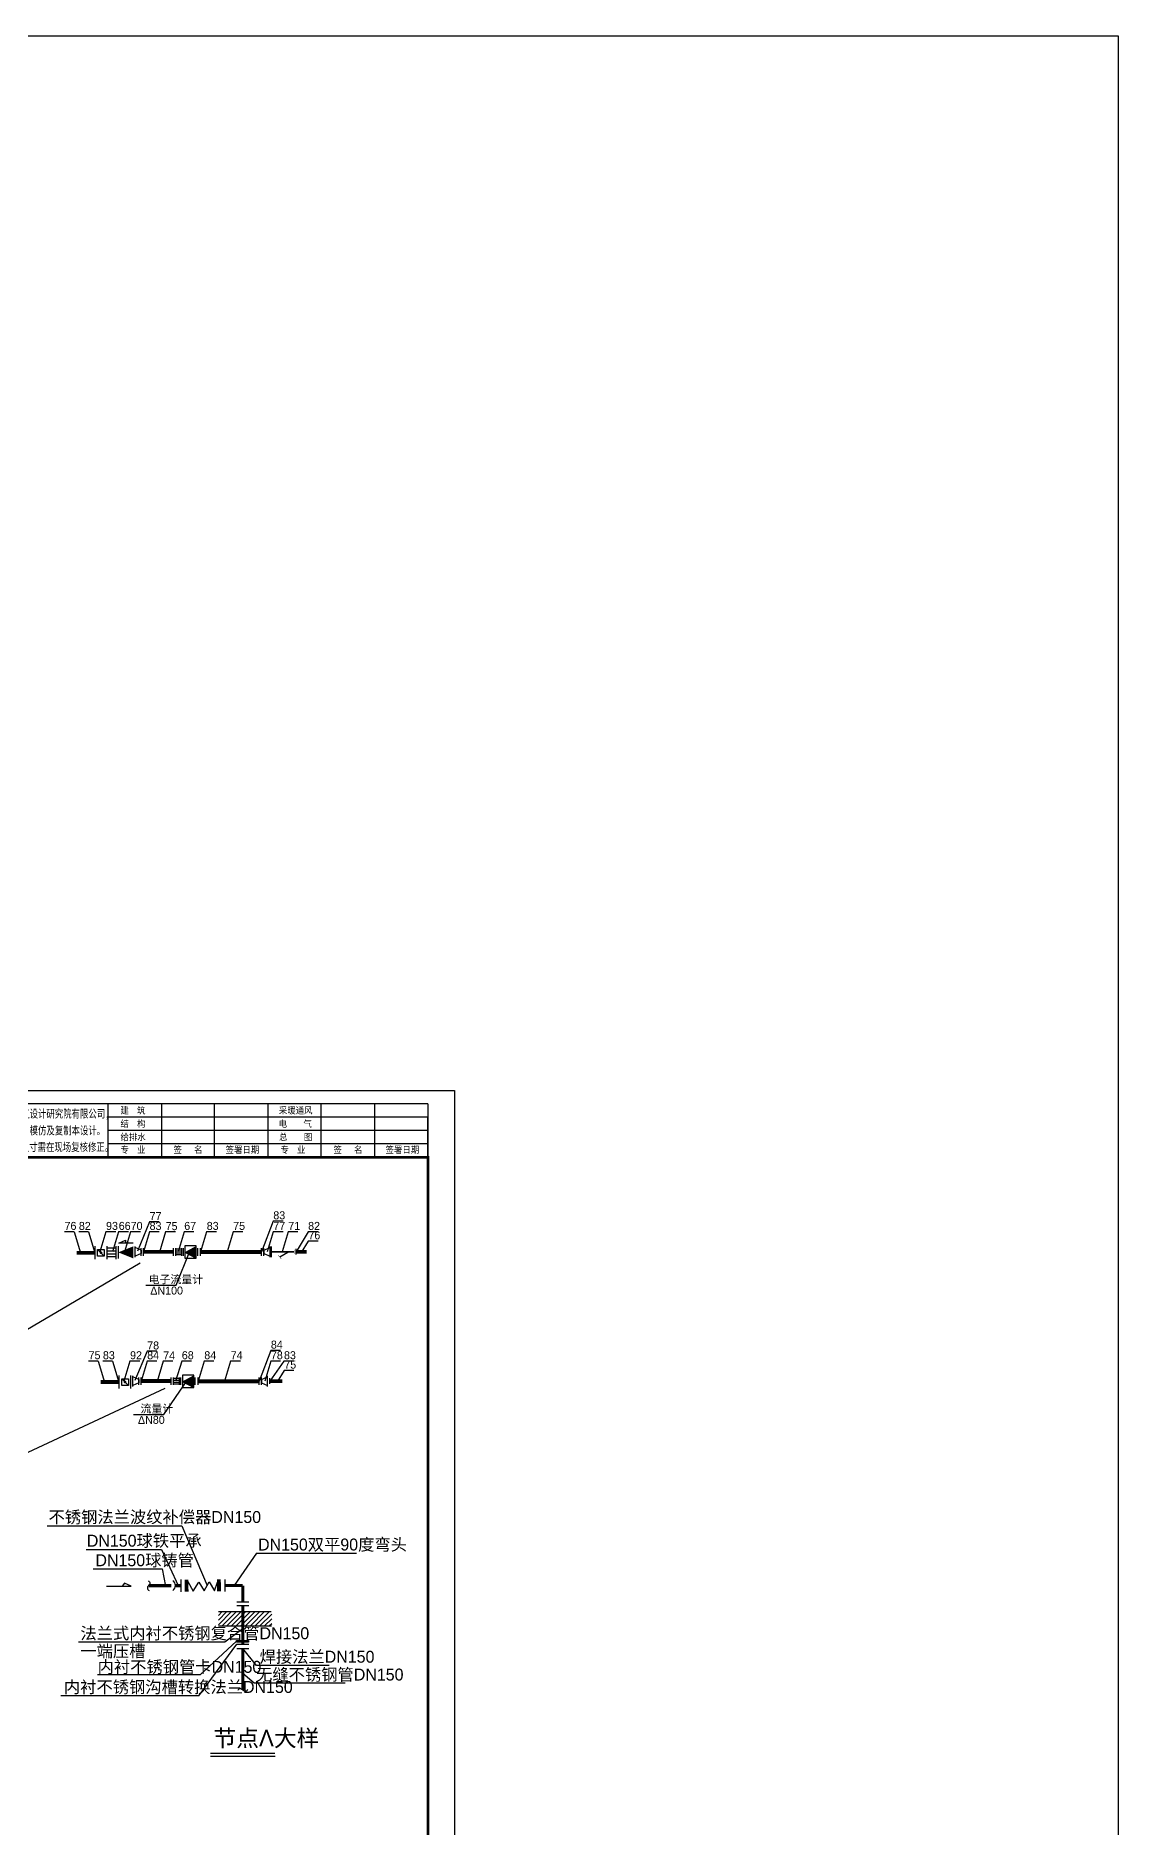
# Model space of a CAD drawing. Header units: millimetres. Extents: x 10779125 to 11142123, y -372083 to -144871.
# Drawn here: x 10994544 to 11035149, y -292356 to -225183 of the extents above; entities that cross this region are included whole.
import ezdxf

# ---------------------------------------------------------------- set-up
doc = ezdxf.new("R2010")
doc.units = ezdxf.units.MM
doc.header["$LTSCALE"] = 1000
doc.header["$MEASUREMENT"] = 0
doc.layers.get('0').update_dxf_attribs({"color": 255, "linetype": 'CONTINUOUS'})
for name, color, linetype in [('_标注', 7, 'CONTINUOUS'), ('S-PS_P2--514', 7, 'CONTINUOUS'), ('TAB', 7, 'CONTINUOUS'), ('W_DIM', 4, 'CONTINUOUS'), ('WP_G_PJ', 7, 'CONTINUOUS'), ('WW_PJ', 7, 'CONTINUOUS'), ('接水图层', 7, 'CONTINUOUS'), ('给水', 3, 'CONTINUOUS'), ('给水管', 7, 'CONTINUOUS'), ('给水管道', 7, 'CONTINUOUS')]:
    doc.layers.add(name, color=color, linetype=linetype)
doc.styles.get("Standard").update_dxf_attribs({"font": 'symbol.ttf'})
doc.styles.add('项目信息', font='simkai.ttf')

# ---------------------------------------------------------------- blocks, each defined once
blk = doc.blocks.new('tk')
for p, q in [((3528409, -4873), (3507929, -4873)), ((3516419, -6873), (3516419, -4873)), ((3528409, -5373), (3516419, -5373)), ((3518409, -4873), (3518409, -6873)), ((3520409, -6873), (3520409, -4873)), ((3522409, -4873), (3522409, -6873)), ((3524409, -6873), (3524409, -4873)), ((3526409, -4873), (3526409, -6873)), ((3528409, -4873), (3528409, -6873)), ((3528409, -6873), (3528409, -5373)), ((3528409, -5873), (3516419, -5873)), ((3528409, -6373), (3516419, -6373))]:
    blk.add_line(p, q)
blk.add_lwpolyline([(3470009, -88473), (3470009, -4373), (3529409, -4373), (3529409, -88473)], close=True)
at = {"const_width": 100}
blk.add_lwpolyline([(3528409, -6873), (3528409, -87473), (3471009, -87473), (3471009, -6873)], close=True, dxfattribs=at)
at = {"style": '项目信息'}
for s, height, width, p in [('本设计之知识产权属南通中房建筑设计研究院有限公司,', 300, 0.75, (3508742, -5393)), ('建  筑', 250, 0.9, (3516876, -5243)), ('采暖通风', 250, 0.9, (3522819, -5243)), ('非经本公司书面授权，不得使用、模仿及复制本设计。', 300, 0.75, (3508742, -6023)), ('结  构', 250, 0.9, (3516876, -5743)), ('给排水', 250, 0.9, (3516877, -6243)), ('总    图', 250, 0.9, (3522827, -6243)), ('电    气', 250, 0.9, (3522812, -5743)), ('不可度量图纸; 所有图纸上标示尺寸需在现场复核修正。 ', 300, 0.75, (3508736, -6643)), ('专  业', 250, 0.9, (3516876, -6719)), ('签   名', 250, 0.9, (3518866, -6719)), ('签署日期', 250, 0.9, (3520821, -6719)), ('专  业', 250, 0.9, (3522876, -6719)), ('签   名', 250, 0.9, (3524866, -6719)), ('签署日期', 250, 0.9, (3526821, -6719))]:
    blk.add_text(s, height=height, dxfattribs=dict(at, width=width)).set_placement(p)
blk = doc.blocks.new('$VA004_1')
blk.add_lwpolyline([(-0.5, 0.5), (0.5, 0.5), (0.5, -0.5), (-0.5, -0.5), (-0.5, 0.5), (0.5, -0.5)])
at = {"const_width": 0.2}
blk.add_lwpolyline([(-0.1, 0, 1), (0.1, 0, 1)], format="xyb", close=True, dxfattribs=at)
at = {"width": 0.7, "flags": 1}
for tag in ['WHAT', 'SPEC', 'UNIT']:
    blk.add_attdef(tag, (-0.03, 0.22), '', height=0.001, dxfattribs=at)
blk = doc.blocks.new('$VA034_1')
for p, q in [((-0.48, 0.6), (0.47, 0.6)), ((0.47, 0.6), (0.03, 0.8)), ((0.03, 0.8), (0.03, 0.59)), ((0.5, 0.4), (0.5, -0.4))]:
    blk.add_line(p, q)
blk.add_lwpolyline([(0.5, 0, 0, 0.8, 0), (-0.5, 0, 0.8, 0.8, 0)], format="xyseb")
at = {"width": 0.7, "flags": 1}
for tag in ['SPEC', 'UNIT', 'WHAT']:
    blk.add_attdef(tag, (0.5, 0), '', height=0.001, dxfattribs=at)
blk = doc.blocks.new('$VA035_1')
for points, const_width in [([(-250, 0), (250, 0)], 30), ([(-250, -50), (-250, 50)], 10), ([(-128, 0), (67, -114)], 30), ([(250, -50), (250, 50)], 10), ([(35, -154), (99, -74)], 10)]:
    blk.add_lwpolyline(points, dxfattribs=dict(const_width=const_width))
at = {"flags": 1}
for tag in ['UNIT', 'WHAT', 'SPEC']:
    blk.add_attdef(tag, (0, 0), '', height=0.001, dxfattribs=at)
blk = doc.blocks.new('$DGFH')
blk.add_lwpolyline([(0.07, -1.01, -0.575183), (0, 0, 0.604745), (-0.11, 1.01, 16.924828)], format="xyb")
blk = doc.blocks.new('A$C58A166D9')
at = {"linetype": 'Continuous'}
for p, q in [((50, 32), (135, 182)), ((135, 182), (224, 40)), ((224, 40), (305, 180)), ((305, 180), (382, 40)), ((382, 40), (465, 176)), ((465, 176), (515, 42))]:
    blk.add_line(p, q, dxfattribs=at)
at = {"linetype": 'Continuous', "const_width": 59.4}
for points in [[(30, 190), (30, 3)], [(536, 188), (536, 0)]]:
    blk.add_lwpolyline(points, dxfattribs=at)

msp = doc.modelspace()

# ---------------------------------------------------------------- hatches: boundary and pattern name
for points in [[(11000563, -271022.4), (11000563, -270560.2), (11000135.5, -270791.3)], [(11000472, -275871.3), (11000472, -275409.1), (11000044.4, -275640.2)]]:
    msp.add_hatch(color=256).paths.add_polyline_path(points)

# ---------------------------------------------------------------- linework, layer by layer
at = {"color": 2}
for p, q in [((10995986, -270027.5, 0), (10995618.2, -270027.5, 0)), ((10995986, -270027.5, 0), (10996217, -270816.1)), ((10996523, -270027.5, 0), (10996155.2, -270027.5, 0)), ((10996523, -270027.5, 0), (10996754, -270816.1)), ((10997174.4, -270027.5, 0), (10996947, -270780.9)), ((10997542.1, -270027.5, 0), (10997174.4, -270027.5, 0)), ((10997650.9, -270027.5, 0), (10997423.5, -270780.9)), ((10998018.6, -270027.5, 0), (10997650.9, -270027.5, 0)), ((10998098.1, -270027.5, 0), (10997870.8, -270780.9)), ((10998465.9, -270027.5, 0), (10998098.1, -270027.5, 0)), ((10998809.5, -269661.2, 0), (10998353.5, -270757.5, 0)), ((10998809.5, -270027.5, 0), (10998582.2, -270780.9)), ((10999177.2, -269661.2, 0), (10998809.5, -269661.2, 0)), ((10999177.2, -270027.5, 0), (10998809.5, -270027.5, 0)), ((11000108.7, -270027.5, 0), (10999881.3, -270780.9)), ((11000476.4, -270027.5, 0), (11000108.7, -270027.5, 0)), ((11000952.1, -270027.5, 0), (11000724.7, -270780.9)), ((11001319.8, -270027.5, 0), (11000952.1, -270027.5, 0)), ((11001944.1, -270027.5, 0), (11001716.8, -270780.9)), ((11002311.8, -270027.5, 0), (11001944.1, -270027.5, 0)), ((11003450.1, -269629.1, 0), (11003014.7, -270787)), ((11003450.1, -270027.5, 0), (11003222.7, -270780.9)), ((11003817.8, -269629.1, 0), (11003450.1, -269629.1, 0)), ((11003817.8, -270027.5, 0), (11003450.1, -270027.5, 0)), ((11004011.6, -270027.5, 0), (11003784.2, -270780.9)), ((11004379.3, -270027.5, 0), (11004011.6, -270027.5, 0)), ((11004756.2, -270027.5, 0), (11004309.5, -270781.6)), ((11005123.9, -270027.5, 0), (11004756.2, -270027.5, 0)), ((10999410.6, -270036.3, 0), (10999183.2, -270789.8)), ((10999778.3, -270036.3, 0), (10999410.6, -270036.3, 0)), ((11004766.8, -270379.8, 0), (11004500.7, -270810.7, -940.9)), ((11005134.6, -270379.8, 0), (11004766.8, -270379.8, 0)), ((10998718.5, -274510.1, 0), (10998262.5, -275606.4, 0)), ((10999086.2, -274510.1, 0), (10998718.5, -274510.1, 0)), ((11003359, -274478, 0), (11002923.7, -275635.9)), ((11003726.7, -274478, 0), (11003359, -274478, 0)), ((10996888, -274876.4, 0), (10996520.3, -274876.4, 0)), ((10996888, -274876.4, 0), (10997119.1, -275665)), ((10997425, -274876.4, 0), (10997057.3, -274876.4, 0)), ((10997425, -274876.4, 0), (10997656.1, -275665)), ((10998076.4, -274876.4, 0), (10997849.1, -275629.8)), ((10998444.2, -274876.4, 0), (10998076.4, -274876.4, 0)), ((10998718.5, -274876.4, 0), (10998491.1, -275629.8)), ((10999086.2, -274876.4, 0), (10998718.5, -274876.4, 0)), ((10999319.5, -274885.2, 0), (10999092.2, -275638.7)), ((10999687.2, -274885.2, 0), (10999319.5, -274885.2, 0)), ((11000017.6, -274876.4, 0), (10999790.3, -275629.8)), ((11000385.3, -274876.4, 0), (11000017.6, -274876.4, 0)), ((11000861, -274876.4, 0), (11000633.7, -275629.8)), ((11001228.7, -274876.4, 0), (11000861, -274876.4, 0)), ((11001853.1, -274876.4, 0), (11001625.7, -275629.8)), ((11002220.8, -274876.4, 0), (11001853.1, -274876.4, 0)), ((11003359, -274876.4, 0), (11003131.7, -275629.8)), ((11003851, -274876.4, 0), (11003324, -275630.5)), ((11003726.7, -274876.4, 0), (11003359, -274876.4, 0)), ((11003861.6, -275228.7, 0), (11003595.5, -275659.6, -940.9)), ((11004218.7, -274876.4, 0), (11003851, -274876.4, 0)), ((11004229.4, -275228.7, 0), (11003861.6, -275228.7, 0))]:
    msp.add_line(p, q, dxfattribs=at)
for p, q in [((10998502.6, -270719.9), (10998502.6, -270843.3)), ((11000135.5, -270791.3), (11000563, -271022.4)), ((11003103.4, -270719.9), (11003103.4, -270843.3)), ((10998411.6, -275568.8), (10998411.6, -275692.2)), ((11000044.4, -275640.2), (11000472, -275871.3)), ((11003012.3, -275568.8), (11003012.3, -275692.2)), ((10997190.8, -283316.9), (10998118.7, -283316.9)), ((10997870.9, -283203.5), (10997778.3, -283316.9)), ((10998118.7, -283316.9), (10997870.9, -283203.5)), ((11001394.9, -284765.9), (11001891.5, -284269.3)), ((11001394.9, -284589.1), (11001714.7, -284269.3)), ((11001394.9, -284412.3), (11001537.9, -284269.4)), ((11001394.9, -284269.4), (11003377.5, -284269.4)), ((11001394.9, -284805.9), (11003382.8, -284805.9)), ((11001531.7, -284805.9), (11002068.4, -284269.2)), ((11001708.4, -284805.9), (11002245.2, -284269.2)), ((11001885.2, -284805.9), (11002422, -284269.2)), ((11002062, -284805.9), (11002598.8, -284269.1)), ((11002238.8, -284805.9), (11002775.6, -284269.1)), ((11002415.5, -284805.9), (11002952.1, -284269.4)), ((11002592.3, -284805.9), (11003128.8, -284269.4)), ((11002769.1, -284805.9), (11002858.4, -284716.6)), ((11002772.7, -284805.9), (11003309.5, -284269.1)), ((11002949.4, -284805.9), (11003392.3, -284363.1)), ((11003126.2, -284805.9), (11003392.3, -284539.8)), ((11003303, -284805.9), (11003392.3, -284716.6))]:
    msp.add_line(p, q)
at = {"color": 4}
for p, q in [((10999810.9, -272034.5), (11000319.3, -270751.8)), ((10998667.9, -272034.5), (10999810.9, -272034.5)), ((10999349.1, -276883.4), (11000228.3, -275600.7)), ((10998206.1, -276883.4), (10999349.1, -276883.4))]:
    msp.add_line(p, q, dxfattribs=at)
for points in [[(11000135.5, -270560.2), (11000135.5, -271022.4), (11000563, -271022.4), (11000563, -270560.2)], [(11000044.4, -275409.1), (11000044.4, -275871.3), (11000472, -275871.3), (11000472, -275409.1)]]:
    msp.add_lwpolyline(points, close=True)
at = {"elevation": -17112.2}
msp.add_lwpolyline([(11002079.1, -285355.5), (11002527.8, -285355.5), (11002527.8, -285417.4), (11002079.1, -285417.4)], close=True, dxfattribs=at)
at = {"layer": '_标注'}
for p, q in [((10984584, -279350.2, 0), (10998464.7, -271191.9)), ((10987696.4, -281351.2), (10999398.1, -275894))]:
    msp.add_line(p, q, dxfattribs=at)
at = {"layer": 'TAB', "color": 3, "linetype": 'Continuous'}
for p, q in [((10994967.8, -281051.4), (11000024.9, -281051.4)), ((11000024.9, -281051.4), (11000976.7, -283287.6)), ((10996438.6, -281947.6), (10999260.3, -281947.6)), ((10999260.3, -281947.6), (10999888.8, -283287.6)), ((11002829, -282083.6), (11001980.9, -283294)), ((11002829, -282083.6), (11006576.5, -282083.6)), ((10996701.5, -282670.9), (10999286.9, -282670.9)), ((10999286.9, -282670.9), (10999408.6, -283317.5)), ((10996150, -285409.6), (11001629.2, -285409.6)), ((11000712.3, -286642.4), (11002079.1, -285386.4, -17112.2)), ((11001629.2, -285409.6), (11002308.8, -284906.3)), ((11000712.3, -286642.4), (10996862, -286642.4)), ((11002733.8, -286959), (11002308.8, -286592.2)), ((11005554.3, -286294.6), (11002822.1, -286294.6)), ((11000654, -287429), (10995479.2, -287429)), ((11006146, -286959), (11002733.8, -286959))]:
    msp.add_line(p, q, dxfattribs=at)
at = {"layer": 'TAB', "color": 3}
msp.add_line((11002822.1, -286294.6), (11002308.8, -285650.6), dxfattribs=at)
at = {"layer": 'W_DIM', "color": 7}
for p, q in [((10998275.1, -270981), (10998275.1, -270582.3)), ((10998502.6, -270719.9), (10998275.1, -270624.6)), ((10998500.1, -270925.3), (10998500.1, -270648.6)), ((10998587.6, -270925.3), (10998587.6, -270648.6)), ((10999713.4, -270925.3), (10999713.4, -270648.6)), ((11000081.3, -270925.3), (11000081.3, -270648.6)), ((11000618, -270925.3), (11000618, -270648.6)), ((11000723.5, -270925.3), (11000723.5, -270648.6)), ((11003014.7, -270925.3), (11003014.7, -270648.6)), ((11003102.2, -270925.3), (11003102.2, -270648.6)), ((11003103.4, -270719.9), (11003330.8, -270624.6)), ((11003330.8, -270981), (11003330.8, -270582.3)), ((11003383.5, -270981), (11003383.5, -270582.3)), ((11004309.5, -270878.7), (11004309.5, -270674.1)), ((10998502.6, -270843.3), (10998275.1, -270938.6)), ((11003103.4, -270843.3), (11003330.8, -270938.6)), ((10998184.1, -275829.9), (10998184.1, -275431.2)), ((10998411.6, -275568.8), (10998184.1, -275473.5)), ((10998411.6, -275692.2), (10998184.1, -275787.5)), ((10998409.1, -275774.2), (10998409.1, -275497.5)), ((10998496.6, -275774.2), (10998496.6, -275497.5)), ((10999622.4, -275774.2), (10999622.4, -275497.5)), ((10999990.3, -275774.2), (10999990.3, -275497.5)), ((11000526.9, -275774.2), (11000526.9, -275497.5)), ((11000632.5, -275774.2), (11000632.5, -275497.5)), ((11002923.7, -275774.2), (11002923.7, -275497.5)), ((11003011.2, -275774.2), (11003011.2, -275497.5)), ((11003012.3, -275568.8), (11003239.8, -275473.5)), ((11003012.3, -275692.2), (11003239.8, -275787.5)), ((11003239.8, -275829.9), (11003239.8, -275431.2)), ((11003324, -275727.6), (11003324, -275523))]:
    msp.add_line(p, q, dxfattribs=at)
at = {"layer": 'W_DIM', "const_width": 144}
for points in [[(10996754, -270816.1), (10996071.3, -270816.1)], [(10999713.6, -270778.7), (10998587.6, -270778.7)], [(11003013.1, -270785.4), (11000722.9, -270785.4)], [(11004309.5, -270781.6), (11004700.9, -270781.6)], [(10997656.1, -275665), (10996973.3, -275665)], [(10999622.6, -275627.6), (10998496.6, -275627.6)], [(11002922.1, -275634.3), (11000631.8, -275634.3)], [(11003324, -275630.5), (11003795.7, -275630.5)]]:
    msp.add_lwpolyline(points, dxfattribs=at)
at = {"layer": '接水图层'}
msp.add_line((11001095.8, -289692.1), (11003519, -289692.1), dxfattribs=at)
at = {"layer": '接水图层', "const_width": 50}
msp.add_lwpolyline([(11001095.8, -289586.5), (11003519, -289586.5)], dxfattribs=at)
at = {"layer": '接水图层', "linetype": 'ByBlock'}
msp.add_arc((10999551.3, -283296.1), 227.9, 306.202657, 53.797343, dxfattribs=at)
at = {"layer": '给水', "linetype": 'Continuous'}
for p, q in [((11001653, -283522.3), (11001653, -283065.7)), ((11002080.4, -283902.5), (11002537.1, -283902.5)), ((11002080.4, -284038), (11002537.1, -284038)), ((11000654, -287429), (11002080.4, -285493.4)), ((11002080.4, -285493.4), (11002537.1, -285493.4)), ((11002080.4, -285650.6), (11002537.1, -285650.6))]:
    msp.add_line(p, q, dxfattribs=at)
at = {"layer": '给水', "linetype": 'Continuous', "const_width": 121.5}
for points in [[(10999632.4, -283298.9), (10998776.3, -283298.9)], [(10999988.6, -283296.1), (10999779.2, -283296.1)], [(11002308.8, -283294), (11001653, -283294)], [(11002308.8, -283294), (11002308.8, -283902.5)], [(11002308.8, -285493.4), (11002308.8, -284038)], [(11002308.8, -285650.6), (11002308.8, -287207.4)]]:
    msp.add_lwpolyline(points, dxfattribs=at)
at = {"layer": '给水管', "ltscale": 0.1}
msp.add_line((10999988.6, -283063.8), (10999988.6, -283526.1), dxfattribs=at)
at = {"layer": '给水管道'}
for p, q in [((10996754, -270572.9), (10996754, -271059.3)), ((10997207.6, -270572.9), (10997207.6, -271059.3)), ((10997550.5, -270566.2), (10997550.5, -271052.6)), ((10999783.6, -270648.6), (10999783.6, -270925.3)), ((11000014, -270648.6), (11000014, -270925.3)), ((10997656.1, -275421.8), (10997656.1, -275908.2)), ((10998100, -275421.8), (10998100, -275908.2)), ((10999692.5, -275497.5), (10999692.5, -275774.2)), ((10999923, -275497.5), (10999923, -275774.2))]:
    msp.add_line(p, q, dxfattribs=at)
at = {"layer": '给水管道', "color": 7}
for p, q in [((10997548.7, -270649.3), (10997207.6, -270649.3)), ((11000012.8, -270682.5), (10999783.6, -270682.5)), ((10997548.7, -270752.6), (10997207.6, -270752.6)), ((10997548.7, -270866.2), (10997207.6, -270866.2)), ((10997548.7, -270969.6), (10997207.6, -270969.6)), ((11000012.8, -270752), (10999783.6, -270752)), ((11000012.8, -270828.3), (10999783.6, -270828.3)), ((11000012.8, -270897.8), (10999783.6, -270897.8)), ((10999921.8, -275531.4), (10999692.5, -275531.4)), ((10999921.8, -275600.8), (10999692.5, -275600.8)), ((10999921.8, -275677.2), (10999692.5, -275677.2)), ((10999921.8, -275746.6), (10999692.5, -275746.6))]:
    msp.add_line(p, q, dxfattribs=at)

# ---------------------------------------------------------------- block references
at = {"layer": '_标注'}
msp.add_blockref('tk', (7480844.2, -260359.8), dxfattribs=at)
at = {"layer": 'S-PS_P2--514', "linetype": 'Continuous', "xscale": -2.399999999495777, "yscale": 2.399999999499414, "zscale": 2.399999999495777, "rotation": 180.3140590846738}
msp.add_blockref('A$C58A166D9', (11000126.9, -283071), dxfattribs=at)
at = {"layer": 'W_DIM', "color": 7}
for name, p, xscale, yscale, zscale in [('$VA034_1', (10997921.2, -270800.7), -570.2400000002235, 570.2400000002235, 570.2400000002234), ('$VA035_1', (11003811.2, -270781.6), -1.710720000788569, 1.710719999624416, 1.710719999624416)]:
    msp.add_blockref(name, p, dxfattribs=dict(at, xscale=xscale, yscale=yscale, zscale=zscale))
at = {"layer": 'WP_G_PJ', "extrusion": (0, 0, -1), "xscale": -250, "yscale": 250, "zscale": -250}
for p in [(-10996989.4, -270816.1), (-10997891.5, -275665)]:
    msp.add_blockref('$VA004_1', p, dxfattribs=at)
at = {"layer": 'WW_PJ', "xscale": 180, "yscale": 180, "zscale": 180}
for p, rotation in [((10998776.3, -283298.9), 180), ((11002308.8, -287210.5), 90)]:
    msp.add_blockref('$DGFH', p, dxfattribs=dict(at, rotation=rotation))

# ---------------------------------------------------------------- texts
at = {"color": 2}
for s, p in [('77', (10998813.4, -269593.4, 0)), ('83', (11003454, -269561.3, 0)), ('76', (10995622.1, -269959.6, 0)), ('82', (10996159.1, -269959.6, 0)), ('93', (10997178.3, -269959.6, 0)), ('66', (10997654.8, -269959.6, 0)), ('70', (10998102, -269959.6, 0)), ('83', (10998813.4, -269959.6, 0)), ('75', (10999414.5, -269968.4, 0)), ('67', (11000112.6, -269959.6, 0)), ('83', (11000956, -269959.6, 0)), ('75', (11001948, -269959.6, 0)), ('77', (11003454, -269959.6, 0)), ('71', (11004015.5, -269959.6, 0)), ('82', (11004760.1, -269959.6, 0)), ('76', (11004770.7, -270312, 0)), ('75', (10996524.2, -274808.5, 0)), ('83', (10997061.2, -274808.5, 0)), ('92', (10998080.4, -274808.5, 0)), ('84', (10998722.4, -274808.5, 0)), ('78', (10998722.4, -274442.3, 0)), ('74', (10999323.4, -274817.3, 0)), ('68', (11000021.5, -274808.5, 0)), ('84', (11000864.9, -274808.5, 0)), ('74', (11001857, -274808.5, 0)), ('84', (11003362.9, -274410.2, 0)), ('78', (11003362.9, -274808.5, 0)), ('83', (11003854.9, -274808.5, 0)), ('75', (11003865.5, -275160.9, 0))]:
    msp.add_text(s, height=300, dxfattribs=at).set_placement(p)
at = {"color": 4}
for s, p in [('电子流量计', (10998777.4, -271963.3)), ('DN100', (10998837.9, -272383.2)), ('流量计', (10998473.3, -276812.2)), ('DN80', (10998376.1, -277232.1))]:
    msp.add_text(s, height=300, dxfattribs=at).set_placement(p)
at = {"layer": 'TAB', "color": 3}
for s, height, p in [('不锈钢法兰波纹补偿器DN150', 447.898, (10995020.7, -280949.3)), ('DN150球铁平承', 447.9, (10996458.3, -281837.7)), ('DN150球铸管', 447.9, (10996780.4, -282570.3)), ('DN150双平90度弯头', 447.898, (11002881.9, -281981.5)), ('法兰式内衬不锈钢复合管DN150', 447.898, (10996216.3, -285307.5)), ('一端压槽', 447.9, (10996216.3, -285977.8)), ('内衬不锈钢管卡DN150', 447.898, (10996862, -286567.1)), ('焊接法兰DN150', 447.9, (11002939.3, -286187.9)), ('内衬不锈钢沟槽转换法兰DN150', 447.898, (10995596.4, -287322.3)), ('无缝不锈钢管DN150', 447.898, (11002808, -286856.9))]:
    msp.add_text(s, height=height, dxfattribs=at).set_placement(p)

# ---------------------------------------------------------------- next in the draw order: texts
at = {"layer": '接水图层', "insert": (11001212.1, -289397.6), "char_height": 625, "attachment_point": 7, "bg_fill": 3, "box_fill_scale": 1.1, "bg_fill_color": 256, "bg_fill_transparency": 0}
msp.add_mtext('节点L大样', dxfattribs=at)

# ---------------------------------------------------------------- next in the draw order: linework, layer by layer
at = {"layer": '_标注'}
msp.add_lwpolyline([(10779124.9, -225183.4), (11035149.4, -225183.4), (11035149.4, -372083.3), (10779124.9, -372083.3)], close=True, dxfattribs=at)

doc.saveas('drawing.dxf')
